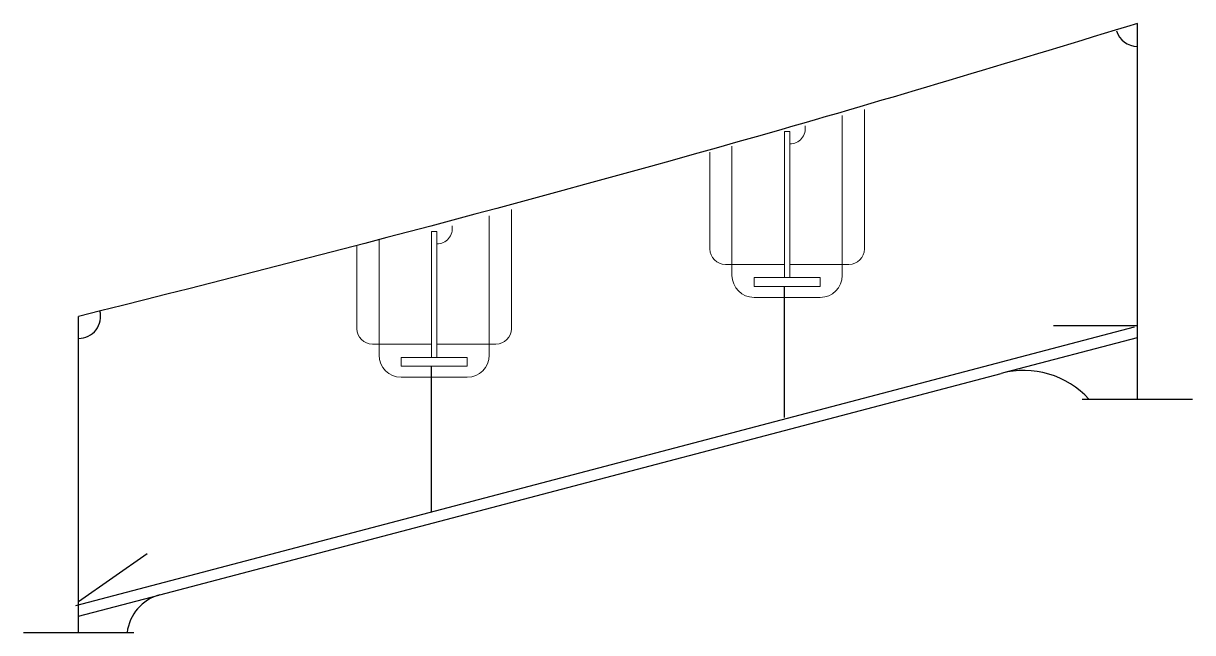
# Model space of a CAD drawing. Header units: millimetres. Extents: x 283 to 2933, y 238 to 1619.
import ezdxf

# ---------------------------------------------------------------- set-up
doc = ezdxf.new("R2010")
doc.units = ezdxf.units.MM
for name, color, linetype in [('100-DF1', 7, 'Continuous'), ('200-CO3', 7, 'Continuous'), ('Plate _Visible', 7, 'Continuous'), ('Plate_Invisible', 7, 'Continuous'), ('Stiffener_Invisible', 7, 'Continuous')]:
    doc.layers.add(name, color=color, linetype=linetype)

msp = doc.modelspace()

# ---------------------------------------------------------------- linework, layer by layer
at = {"color": 7, "linetype": 'Continuous', "lineweight": -3, "ltscale": 0.03}
for p, q in [((2508.2, 827.8), (2808.2, 906.8)), ((408.2, 274.6), (590.2, 322.5))]:
    msp.add_line(p, q, dxfattribs=at)
at = {"color": 140, "linetype": 'Continuous', "ltscale": 3}
msp.add_line((592.1, 323), (2499.4, 825.5), dxfattribs=at)
at = {"color": 7, "linetype": 'Continuous', "ltscale": 3}
for centre, radius, start, end in [((2808.2, 1616.8), 50, 197.351, 270), ((408.2, 954.6), 50, 270, 15.0869), ((2550.4, 632.1), 200, 42.3383, 104.758)]:
    msp.add_arc(centre, radius, start, end, dxfattribs=at)
at = {"color": 140, "linetype": 'Continuous', "ltscale": 3}
msp.add_arc((617.6, 226.3), 100, 104.7579, 173.535, dxfattribs=at)
at = {"layer": '100-DF1', "color": 7, "linetype": 'Continuous', "lineweight": 15}
for p, q in [((2139.2, 1047.6), (2139.2, 1409.8)), ((2189.2, 1107.6), (2189.2, 1423.7)), ((1839.2, 1107.6), (1839.2, 1327.2)), ((1889.2, 1047.6), (1889.2, 1340.9)), ((1389.2, 926.8), (1389.2, 1196.9)), ((1339.2, 866.8), (1339.2, 1183)), ((1039.2, 926.8), (1039.2, 1115.4)), ((1089.2, 866.8), (1089.2, 1128.5)), ((2008.2, 1072.6), (1874.2, 1072.6)), ((2020.2, 1072.6), (2154.2, 1072.6)), ((1939.2, 997.6), (2089.2, 997.6)), ((1208.2, 891.8), (1074.2, 891.8)), ((1220.2, 891.8), (1354.2, 891.8)), ((1139.2, 816.8), (1289.2, 816.8))]:
    msp.add_line(p, q, dxfattribs=at)
for points in [[(2008.2, 1373.6), (2020.2, 1373.6), (2020.2, 1042.6), (2008.2, 1042.6)], [(1208.2, 1146.8), (1220.2, 1146.8), (1220.2, 861.8), (1208.2, 861.8)], [(1939.2, 1022.6), (2089.2, 1022.6), (2089.2, 1042.6), (1939.2, 1042.6)], [(1139.2, 841.8), (1289.2, 841.8), (1289.2, 861.8), (1139.2, 861.8)]]:
    msp.add_lwpolyline(points, close=True, dxfattribs=at)
for centre, radius, start, end in [((2020.2, 1380.6), 35, 270, 9.6167), ((1220.2, 1153.8), 35, 270, 9.6167), ((1874.2, 1107.6), 35, 180, 270), ((2154.2, 1107.6), 35, 270, 0), ((1939.2, 1047.6), 50, 180, 270), ((2089.2, 1047.6), 50, 270, 0), ((1074.2, 926.8), 35, 180, 270), ((1354.2, 926.8), 35, 270, 0), ((1139.2, 866.8), 50, 180, 270), ((1289.2, 866.8), 50, 270, 0)]:
    msp.add_arc(centre, radius, start, end, dxfattribs=at)
at = {"layer": '200-CO3', "color": 3, "linetype": 'Continuous', "ltscale": 3}
for p, q in [((2808.2, 766.8), (2808.2, 1619.1)), ((2683.2, 766.8), (2933.2, 766.8)), ((283.2, 237.6), (533.2, 237.6))]:
    msp.add_line(p, q, dxfattribs=at)
msp.add_lwpolyline([(408.2, 237.6), (408.2, 954.6)], dxfattribs=at)
at = {"layer": 'Plate _Visible', "color": 4, "linetype": 'Continuous', "ltscale": 3}
msp.add_open_spline([(2808.2, 1619.1), (2540.1, 1536.4), (1744.8, 1298.2), (941.6, 1087.5), (408.2, 954.6)], degree=3, knots=[5985.412016, 5985.412016, 5985.412016, 5985.412016, 6826.859328, 8475.937157, 8475.937157, 8475.937157, 8475.937157], dxfattribs=at)
at = {"layer": 'Plate_Invisible', "color": 3, "ltscale": 0.6}
for p, q in [((2008.2, 725.7), (2008.2, 1022.6)), ((1208.2, 511.2), (1208.2, 841.8))]:
    msp.add_line(p, q, dxfattribs=at)
at = {"layer": 'Stiffener_Invisible', "color": 140}
for p, q in [((401.8, 298.8), (2801.8, 931)), ((2808.2, 933.1), (2618.2, 933.1)), ((408.2, 308), (563.8, 417))]:
    msp.add_line(p, q, dxfattribs=at)

doc.saveas('drawing.dxf')
